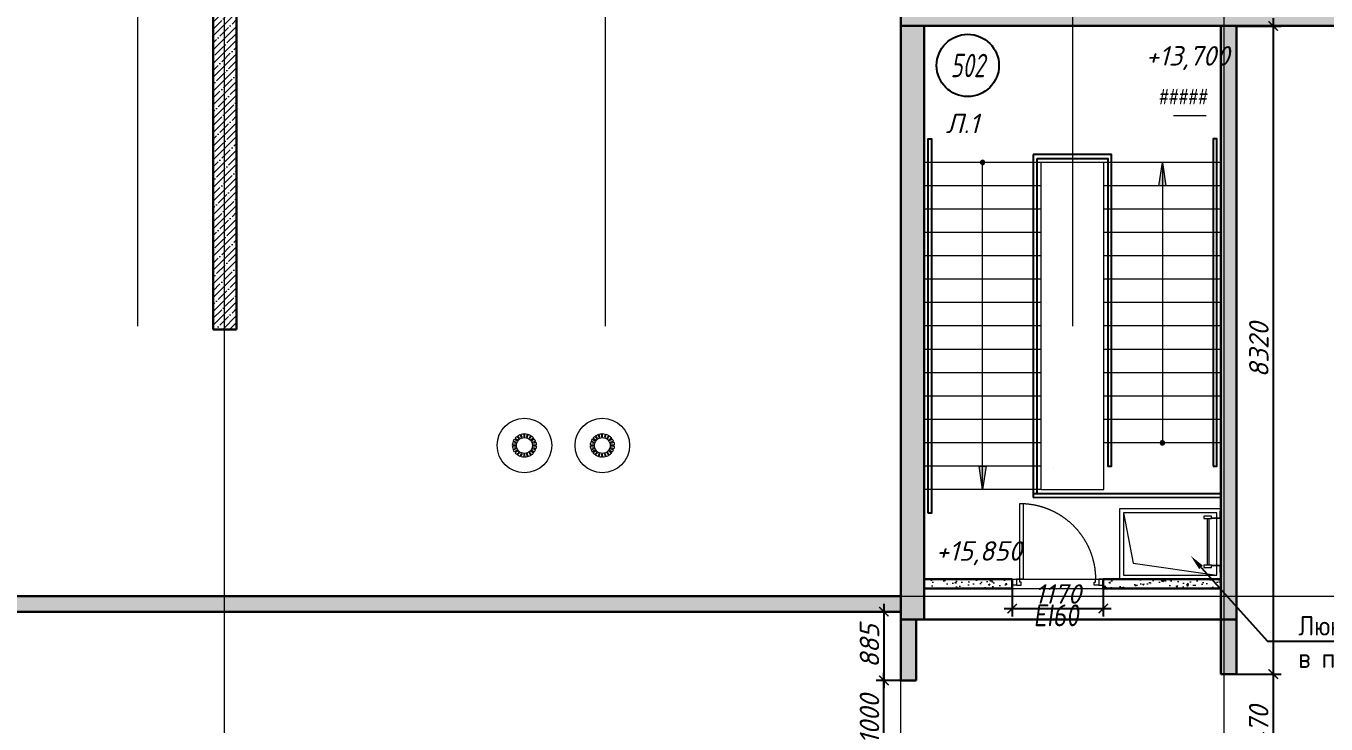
# Model space of a CAD drawing. Extents: x -96705 to 1864084, y -482104 to 235.
# Drawn here: x 1101451 to 1118138, y -137428 to -128467 of the extents above; entities that cross this region are included whole.
import ezdxf
from ezdxf import colors
from ezdxf.entities.mleader import LeaderData, LeaderLine
from ezdxf.enums import TextEntityAlignment as Align
from ezdxf.math import Vec2, Vec3

# ---------------------------------------------------------------- set-up
doc = ezdxf.new("R2010")
doc.units = 0
doc.header["$LTSCALE"] = 100
doc.header["$PDMODE"] = 1
doc.header["$PDSIZE"] = 200
for name, pattern in [('ACAD_ISO03W100', [30, 12, -18]), ('ADSK_Штриховая_ш2 п1', [3, 2, -1]), ('CENTER', [2, 1.25, -0.25, 0.25, -0.25]), ('DASHED', [19.05, 12.7, -6.35]), ('HIDDEN2', [4.7625, 3.175, -1.5875])]:
    doc.linetypes.add(name, pattern=pattern)
doc.layers.get('Defpoints').update_dxf_attribs({"color": 42})
for name, color, linetype, lineweight in [('АР_Двери', 5, 'Continuous', 18), ('АР_Двери фасада', 1, 'Continuous', 15), ('АР_Лестницы', 250, 'Continuous', 15), ('АР_Лестницы ограждение', 94, 'Continuous', 25), ('АР_Маркер экспликации', 239, 'Continuous', 13), ('АР_Номер помещения', 1, 'Continuous', 25), ('АР_Оси', 193, 'Continuous', 9), ('АР_Отметки', 250, 'Continuous', 15), ('АР_Перегородки газоблок', 165, 'Continuous', 30), ('АР_Перегородки газоблок_Штрих', 165, 'Continuous', 5), ('АР_Помещения_площадь', 19, 'Continuous', 9), ('АР_стены', 250, 'Continuous', 30), ('АР_Сущ Несущая стена', 202, 'Continuous', 30), ('АР_тонкая линия', 250, 'Continuous', 0), ('АР_Утеплитель', 250, 'Continuous', 9), ('АР_Штриховка монолит', 250, 'Continuous', 9), ('ОБОРУДОВАНИЕ', 253, 'Continuous', 5), ('Специальное оборудование', 7, 'Continuous', 9)]:
    doc.layers.add(name, color=color, linetype=linetype, lineweight=lineweight)
doc.layers.add('АР_ПБ_Двери', color=7, linetype='Continuous', lineweight=15, true_color=0xdb0000)
doc.layers.add('П_Текст', color=7, linetype='Continuous')
doc.styles.add('ISOCPEUR', font='isocpeui.ttf', dxfattribs={"height": 250})
doc.styles.add('ISOCPEUR_2', font='isocpeur.ttf', dxfattribs={"width": 0.9, "height": 300})
doc.styles.get("Standard").update_dxf_attribs({"font": 'arial.ttf'})
doc.styles.add('Архитект', font='isocpeur.ttf', dxfattribs={"width": 0.8, "oblique": 8})
doc.dimstyles.new('R_100', dxfattribs={"dimtxt": 270, "dimasz": 120, "dimexe": 100, "dimexo": 0, "dimgap": 60, "dimtad": 1, "dimdec": 0, "dimrnd": 5, "dimzin": 0, "dimdsep": 46, "dimtxsty": 'ISOCPEUR', "dimblk": 'ARCHTICK', "dimcen": 0, "dimdle": 100, "dimclrd": 256, "dimclre": 256, "dimclrt": 256, "dimadec": 0, "dimazin": 0, "dimtfac": 2, "dimtdec": 0, "dimtofl": 0, "dimtmove": 1, "dimatfit": 3, "dimfxl": 1, "dimtvp": 3, "dimtolj": 1, "dimtzin": 0, "dimarcsym": 0})
pattern_1 = [(45, (731759.35, -210952.4), (-88.388348, 88.388348), []), (45, (731847.74, -210952.4), (-88.388348, 88.388348), [156.25, -31.25, 0, -31.25])]
pattern_2 = [(50, (731759.35, -210682.47), (215.178055, -18.82564), [22.5, -247.5]), (355, (731759.35, -210682.47), (-41.6254, 225.65764), [18, -198]), (100.451444, (731777.28, -210684.03), (173.55265, 206.832), [19.12206, -210.34263]), (46.1842, (731759.35, -210622.47), (320.1724, -49.65578), [33.75, -371.25]), (96.63564, (731786.03, -210626.6), (280.39858, 292.23558), [28.6831, -315.51413]), (351.18416, (731759.35, -210622.47), (280.39858, 292.23558), [27, -297]), (21, (731789.35, -210637.47), (179.072116, -120.78567), [22.5, -247.5]), (326, (731789.35, -210637.47), (72.9946, 217.54501), [18, -198]), (71.451445, (731804.27, -210647.53), (252.06671, 96.75935), [19.12206, -210.34263]), (37.5, (731759.35, -210682.466), (3.647957, 99.868156), [0, -195.6, 0, -201, 0, -198.75]), (7.5, (731759.35, -210682.47), (78.92086, 118.323514), [0, -114.6, 0, -191.1, 0, -75.75]), (327.5, (731692.45, -210682.466), (160.146731, -6.766462), [0, -75, 0, -234, 0, -310.5]), (317.5, (731662.45, -210682.47), (174.95585, 30.031495), [0, -97.5, 0, -155.4, 0, -220.5])]

# ---------------------------------------------------------------- blocks, each defined once
blk = doc.blocks.new('_ArchTick')
at = {"color": 8, "linetype": 'ByBlock', "const_width": 0.15}
blk.add_lwpolyline([(-0.5, -0.5), (0.5, 0.5)], dxfattribs=at)
blk = doc.blocks.new('*D1039')
at = {"layer": 'Defpoints', "color": 8, "lineweight": -2, "ltscale": 100, "transparency": 16777216}
for p, q in [((1112679, -135987), (1112363, -135987)), ((1112463, -135887), (1112463, -136969)), ((1112679, -136869), (1112363, -136869))]:
    blk.add_line(p, q, dxfattribs=at)
at = {"layer": 'Defpoints', "color": 0, "ltscale": 100, "transparency": 16777216}
for p in [(1112679, -135987), (1112463, -136869), (1112679, -136869)]:
    blk.add_point(p, dxfattribs=at)
at = {"layer": 'Defpoints', "color": 8, "lineweight": -2, "ltscale": 100, "transparency": 16777216, "xscale": 120, "yscale": 120, "zscale": 120}
for p, rotation in [((1112463, -135987), 90), ((1112463, -136869), 270)]:
    blk.add_blockref('_ArchTick', p, dxfattribs=dict(at, rotation=rotation))
at = {"layer": 'Defpoints', "color": 8, "lineweight": 30, "ltscale": 100, "transparency": 16777216, "insert": (1112278, -136428), "char_height": 250, "attachment_point": 5, "rotation": 90, "style": 'ISOCPEUR'}
blk.add_mtext('\\A1;885', dxfattribs=at)
blk = doc.blocks.new('*D1040')
at = {"layer": 'Defpoints', "color": 8, "lineweight": -2, "ltscale": 100, "transparency": 16777216}
for p, q in [((1112463, -137969), (1112463, -136769)), ((1112679, -136869), (1112363, -136869)), ((1112679, -137869), (1112363, -137869))]:
    blk.add_line(p, q, dxfattribs=at)
at = {"layer": 'Defpoints', "color": 0, "ltscale": 100, "transparency": 16777216}
for p in [(1112463, -136869), (1112679, -136869), (1112679, -137869)]:
    blk.add_point(p, dxfattribs=at)
at = {"layer": 'Defpoints', "color": 8, "lineweight": -2, "ltscale": 100, "transparency": 16777216, "xscale": 120, "yscale": 120, "zscale": 120}
for p, rotation in [((1112463, -136869), 90), ((1112463, -137869), 270)]:
    blk.add_blockref('_ArchTick', p, dxfattribs=dict(at, rotation=rotation))
at = {"layer": 'Defpoints', "color": 8, "lineweight": 30, "ltscale": 100, "transparency": 16777216, "insert": (1112278, -137369), "char_height": 250, "attachment_point": 5, "rotation": 90, "style": 'ISOCPEUR'}
blk.add_mtext('\\A1;1000', dxfattribs=at)
blk = doc.blocks.new('*D1047')
at = {"layer": 'Defpoints', "color": 8, "lineweight": -2, "ltscale": 100, "transparency": 16777216}
for p, q in [((1116989, -136787), (1117561, -136787)), ((1117461, -136687), (1117461, -138357)), ((1116989, -138257), (1117561, -138257))]:
    blk.add_line(p, q, dxfattribs=at)
at = {"layer": 'Defpoints', "color": 0, "ltscale": 100, "transparency": 16777216}
for p in [(1116989, -136787), (1116989, -138257), (1117461, -138257)]:
    blk.add_point(p, dxfattribs=at)
at = {"layer": 'Defpoints', "color": 8, "lineweight": -2, "ltscale": 100, "transparency": 16777216, "xscale": 120, "yscale": 120, "zscale": 120}
for p, rotation in [((1117461, -136787), 90), ((1117461, -138257), 270)]:
    blk.add_blockref('_ArchTick', p, dxfattribs=dict(at, rotation=rotation))
at = {"layer": 'Defpoints', "color": 8, "lineweight": 30, "ltscale": 100, "transparency": 16777216, "insert": (1117275, -137522), "char_height": 250, "attachment_point": 5, "rotation": 90, "style": 'ISOCPEUR'}
blk.add_mtext('\\A1;1470', dxfattribs=at)
blk = doc.blocks.new('*D1048')
at = {"layer": 'Defpoints', "color": 8, "lineweight": -2, "ltscale": 100, "transparency": 16777216}
for p, q in [((1116989, -128467), (1117561, -128467)), ((1117461, -128367), (1117461, -136887)), ((1116989, -136787), (1117561, -136787))]:
    blk.add_line(p, q, dxfattribs=at)
at = {"layer": 'Defpoints', "color": 0, "ltscale": 100, "transparency": 16777216}
for p in [(1116989, -128467), (1116989, -136787), (1117461, -136787)]:
    blk.add_point(p, dxfattribs=at)
at = {"layer": 'Defpoints', "color": 8, "lineweight": -2, "ltscale": 100, "transparency": 16777216, "xscale": 120, "yscale": 120, "zscale": 120}
for p, rotation in [((1117461, -128467), 90), ((1117461, -136787), 270)]:
    blk.add_blockref('_ArchTick', p, dxfattribs=dict(at, rotation=rotation))
at = {"layer": 'Defpoints', "color": 8, "lineweight": 30, "ltscale": 100, "transparency": 16777216, "insert": (1117276, -132627), "char_height": 250, "attachment_point": 5, "rotation": 90, "style": 'ISOCPEUR'}
blk.add_mtext('\\A1;8320', dxfattribs=at)
blk = doc.blocks.new('_DotSmall')
at = {"color": 0, "linetype": 'ByBlock', "const_width": 0.5}
blk.add_lwpolyline([(-0.0625, 0, 1), (0.0625, 0, 1)], format="xyb", close=True, dxfattribs=at)
blk = doc.blocks.new('*D1033')
at = {"layer": 'Defpoints', "color": 8, "lineweight": -2, "ltscale": 100, "transparency": 16777216}
for p, q in [((1114109, -135687), (1114109, -136046)), ((1115279, -135687), (1115279, -136046)), ((1114009, -135946), (1115379, -135946))]:
    blk.add_line(p, q, dxfattribs=at)
at = {"layer": 'Defpoints', "color": 0, "ltscale": 100, "transparency": 16777216}
for p in [(1114109, -135687), (1115279, -135687), (1115279, -135946)]:
    blk.add_point(p, dxfattribs=at)
at = {"layer": 'Defpoints', "color": 8, "lineweight": -2, "ltscale": 100, "transparency": 16777216, "xscale": 120, "yscale": 120, "zscale": 120, "rotation": 180}
blk.add_blockref('_ArchTick', (1114109, -135946), dxfattribs=at)
at = {"layer": 'Defpoints', "color": 8, "lineweight": -2, "ltscale": 100, "transparency": 16777216, "xscale": 120, "yscale": 120, "zscale": 120}
blk.add_blockref('_ArchTick', (1115279, -135946), dxfattribs=at)
at = {"layer": 'Defpoints', "color": 8, "lineweight": 30, "ltscale": 100, "transparency": 16777216, "insert": (1114694, -135759), "char_height": 250, "attachment_point": 5, "style": 'ISOCPEUR'}
blk.add_mtext('\\A1;1170', dxfattribs=at)
blk = doc.blocks.new('M_Сток крыши - Сетчатый фильтр 380 мм - Слив 200 мм 2-3193379-Кровля')
at = {"layer": 'ОБОРУДОВАНИЕ', "color": 8, "lineweight": 20, "flags": 128}
for points in [[(-152, 9), (-132, 9), (-112, 9)], [(-108, 31), (-127, 37), (-146, 44)], [(-142, 56), (-123, 49), (-104, 43)], [(-93, 63), (-109, 74), (-126, 86)], [(-118, 96), (-102, 85), (-86, 73)], [(-70, 88), (-82, 104), (-93, 120)], [(-83, 128), (-71, 112), (-59, 95)], [(-40, 105), (-46, 124), (-52, 143)], [(-40, 147), (-34, 128), (-28, 109)], [(-6, 112), (-6, 132), (-6, 152)], [(6, 152), (6, 132), (6, 112)], [(28, 109), (34, 128), (40, 147)], [(52, 143), (46, 124), (40, 105)], [(59, 95), (71, 112), (83, 128)], [(93, 120), (82, 104), (70, 88)], [(86, 73), (102, 85), (118, 96)], [(126, 86), (109, 74), (93, 63)], [(104, 43), (123, 49), (142, 56)], [(146, 44), (127, 37), (108, 31)], [(112, 9), (132, 9), (152, 9)], [(-112, -4), (-132, -4), (-152, -4)], [(-147, -38), (-128, -32), (-109, -26)], [(-106, -38), (-125, -44), (-144, -51)], [(-128, -82), (-112, -71), (-96, -59)], [(-88, -69), (-105, -81), (-121, -93)], [(-96, -118), (-84, -102), (-72, -86)], [(-62, -94), (-74, -110), (-86, -126)], [(-54, -143), (-48, -124), (-42, -104)], [(-29, -108), (-36, -128), (-42, -147)], [(-6, -152), (-6, -132), (-6, -112)], [(6, -112), (6, -132), (6, -152)], [(42, -147), (36, -128), (29, -108)], [(42, -104), (48, -124), (54, -143)], [(86, -126), (74, -110), (62, -94)], [(72, -86), (84, -102), (96, -118)], [(121, -93), (105, -81), (88, -69)], [(96, -59), (112, -71), (128, -82)], [(144, -51), (125, -44), (106, -38)], [(109, -26), (128, -32), (147, -38)], [(152, -4), (132, -4), (112, -4)]]:
    blk.add_lwpolyline(points, dxfattribs=at)
at = {"layer": 'ОБОРУДОВАНИЕ', "color": 8, "lineweight": 20}
for radius, start, end in [(350, 360, 180), (152, 163.3962, 176.5684), (152, 145.5443, 158.6195), (152, 127.775, 140.7677), (112, 175.3454, 180), (112, 157.4148, 163.893), (102, 360, 180), (112, 139.6161, 146.0938), (152, 110.0657, 122.9987), (112, 121.9295, 128.4067), (152, 92.388, 105.2896), (112, 104.3243, 110.801), (112, 86.7618, 93.2382), (152, 74.7104, 87.612), (112, 69.199, 75.6757), (152, 57.0013, 69.9343), (112, 51.5933, 58.0705), (112, 33.9062, 40.3839), (152, 39.2323, 52.225), (112, 16.107, 22.5852), (112, 360, 4.6546), (152, 21.3805, 34.4557), (152, 3.4316, 16.6038), (350, 180, 360), (152, 181.3452, 194.6195), (152, 199.3962, 212.7677), (152, 217.5443, 230.9987), (112, 180, 181.8238), (112, 193.4148, 199.893), (102, 180, 360), (112, 211.6161, 218.0938), (152, 235.775, 249.2896), (112, 229.9295, 236.4067), (112, 248.3243, 254.801), (152, 254.0657, 267.612), (112, 266.7618, 273.2382), (152, 272.388, 285.9343), (112, 285.199, 291.6757), (152, 290.7104, 304.225), (112, 303.5933, 310.0705), (112, 321.9062, 328.3839), (152, 309.0013, 322.4557), (112, 340.107, 346.5852), (112, 358.1762, 360), (152, 327.2323, 340.6038), (152, 345.3805, 358.6548)]:
    blk.add_arc((0, 0), radius, start, end, dxfattribs=at)
blk = doc.blocks.new('*U507')
at = {"color": 8}
for points in [[(0, 0), (0, -80), (55, -80), (55, 0), (0, 0)], [(55, -80), (55, 0), (115, 0), (115, -40), (100, -40), (100, -80), (55, -80)], [(1115, -80), (1115, 0), (1055, 0), (1055, -40), (1070, -40), (1070, -80), (1115, -80)], [(1170, 0), (1170, -80), (1115, -80), (1115, 0), (1170, 0)]]:
    blk.add_lwpolyline(points, dxfattribs=at)
blk.add_lwpolyline([(100, -80), (100, -1050), (140, -1050), (140, -80)], close=True, dxfattribs=at)
at = {"color": 8, "linetype": 'ACAD_ISO03W100', "ltscale": 3}
blk.add_arc((100, -80), 970, 270, 0, dxfattribs=at)
blk = doc.blocks.new('*U526')
at = {"layer": 'АР_Номер помещения', "color": 8}
blk.add_circle((-17144, 1776), 400, dxfattribs=at)
at = {"layer": 'АР_Помещения_площадь', "color": 8}
blk.add_line((-14083, 1130), (-14505, 1130), dxfattribs=at)
at = {"color": 8, "style": 'ISOCPEUR', "width": 0.7, "flags": 1}
blk.add_attdef('КАТЕГОРИЯ', (-499, -2092), '', height=250, dxfattribs=at)
at = {"layer": 'АР_Номер помещения', "color": 8, "style": 'ISOCPEUR', "width": 0.7}
blk.add_attdef('НОМЕР_ПОМЕЩЕНИЯ', text='', height=300, dxfattribs=at).set_placement((-17144, 1776), align=Align.MIDDLE_CENTER)
at = {"layer": 'АР_Помещения_площадь', "color": 8, "style": 'ISOCPEUR', "width": 0.7}
blk.add_attdef('ПЛОЩАДЬ_ПОМЕЩЕНИЯ', text='', height=200, dxfattribs=at).set_placement((-14078, 1376), align=Align.MIDDLE_RIGHT)
at = {"layer": 'АР_Помещения_площадь', "color": 8, "lineweight": 30, "width": 0.7, "flags": 104}
blk.add_attdef('ИМЯ_ПОМЕЩЕНИЯ', text='', height=100, dxfattribs=at).set_placement((158, 1217), align=Align.MIDDLE_CENTER)
blk = doc.blocks.new('*U568')
h = blk.add_hatch(color=8)
h.dxf.hatch_style = 1
edge = h.paths.add_edge_path()
edge.add_arc((0, 0), 27.6, 359.64, 719.64)
h = blk.add_hatch(color=8)
h.dxf.hatch_style = 1
h.paths.add_polyline_path([(3300, -44), (3300, 44), (3600, 0)])
at = {"color": 8}
blk.add_line((3600, 0), (0, 0), dxfattribs=at)
blk.add_lwpolyline([(3300, 44), (3300, -44), (3600, 0), (3300, 44)], dxfattribs=at)
blk.add_circle((0, 0), 27.6, dxfattribs=at)
blk = doc.blocks.new('*U569')
h = blk.add_hatch(color=8)
h.dxf.hatch_style = 1
edge = h.paths.add_edge_path()
edge.add_arc((0, 0), 27.6, 359.64, 719.64)
h = blk.add_hatch(color=8)
h.dxf.hatch_style = 1
h.paths.add_polyline_path([(3900, -44), (3900, 44), (4200, 0)])
at = {"color": 8}
blk.add_line((4200, 0), (0, 0), dxfattribs=at)
blk.add_lwpolyline([(3900, 44), (3900, -44), (4200, 0), (3900, 44)], dxfattribs=at)
blk.add_circle((0, 0), 27.6, dxfattribs=at)
blk = doc.blocks.new('A$C9b338701')
at = {"layer": 'Специальное оборудование', "color": 8}
for p, q in [((-95.2875, 208.6161), (-95.2875, 217.5096)), ((-95.2875, 217.5096), (0, 217.5096)), ((-8.8935, 208.6161), (-95.2875, 208.6161)), ((-8.8935, 96.8121), (-8.8935, 208.6161)), ((0, 217.5096), (0, 96.8121)), ((598.775, 217.5096), (694.0625, 217.5096)), ((598.775, 96.8121), (598.775, 217.5096)), ((694.0625, 208.6161), (607.6685, 208.6161)), ((607.6685, 208.6161), (607.6685, 96.8121)), ((694.0625, 217.5096), (694.0625, 208.6161)), ((0, 96.8121), (-31.7625, 96.8121)), ((-31.7625, 96.8121), (-31.7625, 0)), ((-31.7625, 0), (0, 0)), ((0, 0), (0, 96.8121)), ((598.775, 64.5414), (0, 64.5414)), ((0, 39.1314), (598.775, 39.1314)), ((630.5375, 96.8121), (598.775, 96.8121)), ((598.775, 96.8121), (598.775, 0)), ((598.775, 0), (630.5375, 0)), ((630.5375, 0), (630.5375, 96.8121))]:
    blk.add_line(p, q, dxfattribs=at)

msp = doc.modelspace()

# ---------------------------------------------------------------- hatches: boundary and pattern name
at = {"layer": 'АР_Перегородки газоблок_Штрих', "ltscale": 100}
h = msp.add_hatch(dxfattribs=at)
h.set_pattern_fill('AR-CONC', color=8, scale=30)
h.set_pattern_definition(pattern_2)
h.paths.add_polyline_path([(1114109, -135566.7), (1114070.1, -135566.7), (1112979, -135566.7), (1112979, -135686.7), (1114109, -135686.7)])
h = msp.add_hatch(dxfattribs=at)
h.set_pattern_fill('AR-CONC', color=8, scale=30)
h.set_pattern_definition(pattern_2)
h.paths.add_polyline_path([(1116789, -135566.7), (1115279, -135566.7), (1115279, -135686.7), (1116789, -135686.7)])
at = {"layer": 'АР_Утеплитель', "ltscale": 100}
h = msp.add_hatch(dxfattribs=at)
h.set_pattern_fill('ANSI37', color=8, scale=700)
h.set_pattern_definition([(45, (116217.33, -106593.18), (-61.871843, 61.871843), []), (135, (116217.33, -106593.18), (-61.871843, -61.871843), [])])
edge = h.paths.add_edge_path()
edge.add_line((1100304.2, -144706.7), (1100454.7, -144706.7))
edge.add_arc((1095664.7, -144409.7), 4799.2, 356.45146, 359.43836)
edge.add_line((1100463.7, -144456.7), (1108699, -144456.7))
edge.add_line((1108699, -144456.7), (1108699, -149646.7))
edge.add_line((1108699, -149646.7), (1116579, -149646.7))
edge.add_line((1116579, -149646.7), (1116579, -155996.7))
edge.add_line((1116579, -155996.7), (1129978.9, -155996.7))
edge.add_line((1129978.9, -155996.7), (1129979, -145986.7))
edge.add_line((1129979, -145986.7), (1123629, -145986.7))
edge.add_line((1123629, -145986.7), (1123629, -128116.7))
edge.add_line((1123629, -128116.7), (1113129, -128116.7))
edge.add_line((1113129, -128116.7), (1113129, -124151.7))
edge.add_line((1113129, -124151.7), (1078029, -124151.7))
edge.add_line((1078029, -124151.7), (1078029, -128116.7))
edge.add_line((1078029, -128116.7), (1073203.8, -128116.7))
edge.add_line((1073203.8, -128116.7), (1073203.8, -128266.7))
edge.add_line((1073203.8, -128266.7), (1078179, -128266.7))
edge.add_line((1078179, -128266.7), (1078179, -124301.7))
edge.add_line((1078179, -124301.7), (1112979, -124301.7))
edge.add_line((1112979, -124301.7), (1112979, -128266.7))
edge.add_line((1112979, -128266.7), (1123479, -128266.7))
edge.add_line((1123479, -128266.7), (1123479, -146136.7))
edge.add_line((1123479, -146136.7), (1129829, -146136.7))
edge.add_line((1129829, -146136.7), (1129828.9, -155846.7))
edge.add_line((1129828.9, -155846.7), (1116729, -155846.7))
edge.add_line((1116729, -155846.7), (1116729, -149496.7))
edge.add_line((1116729, -149496.7), (1108849, -149496.7))
edge.add_line((1108849, -149496.7), (1108849, -144306.7))
edge.add_line((1108849, -144306.7), (1100313.7, -144306.7))
edge.add_arc((1095501.5, -144393.2), 4812.9, -3.73457, 1.02993, ccw=False)
at = {"layer": 'АР_Штриховка монолит', "ltscale": 100}
h = msp.add_hatch(dxfattribs=at)
h.set_pattern_fill('ANSI35', color=8, scale=500)
h.set_pattern_definition(pattern_1)
h.paths.add_polyline_path([(1079309, -135986.7), (1079309, -135786.7), (1078479, -135786.7), (1078479, -124601.7), (1112679, -124601.7), (1112679, -124301.7), (1078179, -124301.7), (1078179, -128266.7), (1078179, -128466.7), (1078179, -135786.7), (1078279, -135786.7), (1078279, -136876.7), (1078479, -136876.7), (1078479, -135986.7)])
h.paths.add_polyline_path([(1081309, -135786.7), (1081309, -135986.7), (1082234, -135986.7), (1082234, -137086.7), (1082434, -137086.7), (1082434, -135986.7), (1101724, -135986.7), (1101724, -135786.7)])
h = msp.add_hatch(dxfattribs=at)
h.set_pattern_fill('ANSI35', color=8, scale=500)
h.set_pattern_definition(pattern_1)
h.paths.add_polyline_path([(1112979, -124301.7), (1112679, -124301.7), (1112679, -124601.7), (1112679, -135786.7), (1101724, -135786.7), (1101724, -135986.7), (1108849, -135986.7), (1109049, -135986.7), (1112679, -135986.7), (1112679, -136869.2), (1112879, -136869.2), (1112879, -136086.7), (1112979, -136086.7), (1112979, -128466.7), (1112979, -128466.4), (1112979, -128266.4), (1112979, -128266.7)])
h = msp.add_hatch(dxfattribs=at)
h.set_pattern_fill('ANSI35', color=8, scale=500)
h.set_pattern_definition(pattern_1)
h.paths.add_polyline_path([(1104154, -124601.7), (1103854, -124601.7), (1103854, -132362.1), (1104154, -132362.1)])
h = msp.add_hatch(dxfattribs=at)
h.set_pattern_fill('ANSI35', color=8, scale=500)
h.set_pattern_definition(pattern_1)
h.paths.add_polyline_path([(1123479, -128266.7), (1112978.9, -128266.7), (1112979, -128466.7), (1116789, -128466.7), (1116789, -136787.2), (1116989, -136787.2), (1116989, -128466.7), (1123279, -128466.7), (1123479, -128466.7)])

# ---------------------------------------------------------------- linework, layer by layer
at = {"layer": 'Defpoints', "color": 8, "lineweight": 30, "ltscale": 100}
msp.add_lwpolyline([(1078479, -124601.7), (1112679, -124601.7), (1112679, -136086.7), (1116989, -136086.7), (1116989, -128466.7), (1123279, -128466.7), (1123479, -146336.7), (1129629, -146336.7), (1129629, -155646.7), (1116929, -155646.7), (1116929, -149296.7), (1109049, -149296.7), (1109049, -144206.7), (1082234, -144206.7)], dxfattribs=at)
at = {"layer": 'АР_Двери', "color": 8, "ltscale": 75}
for points in [[(1115489, -135566.7), (1116789, -135566.7), (1116789, -134666.7), (1115489, -134666.7)], [(1115539, -135516.7), (1116739, -135516.7), (1116739, -134716.7), (1115539, -134716.7)], [(1115539, -135516.7), (1116739, -135516.7), (1116739, -134716.7), (1115539, -134716.7)]]:
    msp.add_lwpolyline(points, close=True, dxfattribs=at)
at = {"layer": 'АР_Двери фасада', "color": 8, "linetype": 'HIDDEN2', "lineweight": 15, "ltscale": 50}
msp.add_lwpolyline([(1115539, -134716.7), (1115662, -135363.2), (1116739, -135516.7)], dxfattribs=at)
at = {"layer": 'АР_Лестницы', "color": 8, "ltscale": 100}
for p, q in [((1115286.7, -130218.2), (1112979, -130218.2)), ((1116789, -130218.2), (1115286.6, -130218.2)), ((1114481.3, -130518.2), (1112979, -130518.2)), ((1116789, -130518.2), (1115286.6, -130518.2)), ((1114481.3, -130818.2), (1112979, -130818.2)), ((1116789, -130818.2), (1115286.6, -130818.2)), ((1114481.3, -131118.2), (1112979, -131118.2)), ((1116789, -131118.2), (1115286.6, -131118.2)), ((1114481.3, -131418.2), (1112979, -131418.2)), ((1116789, -131418.2), (1115286.6, -131418.2)), ((1114481.3, -131718.2), (1112979, -131718.2)), ((1116789, -131718.2), (1115286.6, -131718.2)), ((1114481.3, -132018.2), (1112979, -132018.2)), ((1116789, -132018.2), (1115286.6, -132018.2)), ((1114481.3, -132318.2), (1112979, -132318.2)), ((1116789, -132318.2), (1115286.6, -132318.2)), ((1114481.3, -132618.2), (1112979, -132618.2)), ((1116789, -132618.2), (1115286.6, -132618.2)), ((1114481.3, -132918.2), (1112979, -132918.2)), ((1116789, -132918.2), (1115286.6, -132918.2)), ((1114481.3, -133218.2), (1112979, -133218.2)), ((1116789, -133218.2), (1115286.6, -133218.2)), ((1114481.3, -133518.2), (1112979, -133518.2)), ((1116789, -133518.2), (1115286.6, -133518.2)), ((1114481.3, -133818.2), (1112978.9, -133818.2)), ((1116789, -133818.2), (1115286.6, -133818.2)), ((1114481.3, -134118.2), (1112978.9, -134118.2)), ((1114481.3, -134418.2), (1112978.9, -134418.2)), ((1114481.5, -134418.2), (1115286.7, -134418.1))]:
    msp.add_line(p, q, dxfattribs=at)
for points in [[(1114481.5, -134418.2), (1114481.5, -130218.2)], [(1115286.6, -134418.1), (1115286.7, -130218.2)]]:
    msp.add_lwpolyline(points, dxfattribs=at)
at = {"layer": 'АР_Лестницы ограждение', "color": 8, "ltscale": 100}
for p, q in [((1114381.3, -134466.7), (1114381.3, -134518.2)), ((1114431.4, -134467.1), (1116789, -134467.1)), ((1114381.3, -134518.2), (1116789, -134517.1))]:
    msp.add_line(p, q, dxfattribs=at)
for points in [[(1113029.2, -134718.2), (1113079.2, -134718.2), (1113079.2, -129918), (1113029.2, -129918)], [(1116688.9, -134118.2), (1116738.9, -134118.2), (1116738.9, -129915.8), (1116688.9, -129915.8)]]:
    msp.add_lwpolyline(points, close=True, dxfattribs=at)
for points in [[(1114431.3, -130168.2), (1115336.6, -130168.2), (1115336.6, -131875.8), (1115336.6, -134118.2), (1115386.6, -134118.2), (1115386.6, -131875.8), (1115386.6, -130118.2), (1114381.3, -130118.2)], [(1114381.3, -130118.2), (1114381.3, -134466.7), (1114431.3, -134466.7), (1114431.3, -130168.2)], [(1114637.1, -134139.5), (1114637.1, -134139.5)]]:
    msp.add_lwpolyline(points, dxfattribs=at)
at = {"layer": 'АР_Оси', "color": 8, "linetype": 'CENTER', "ltscale": 1000}
for p, q in [((1102883.9, -76589.2), (1102883.9, -132321.6)), ((1108883.9, -76589.2), (1108883.9, -132321.6)), ((1114883.9, -76589.2), (1114883.9, -132321.6)), ((1103999, -157558), (1103999, -123250.5)), ((1112679, -157558), (1112679, -123250.5)), ((1116829, -157558), (1116829, -123250.5)), ((1048750.2, -135786.7), (1132347.4, -135786.7)), ((1048750.2, -135786.7), (1132347.4, -135786.7))]:
    msp.add_line(p, q, dxfattribs=at)
at = {"layer": 'АР_Перегородки газоблок', "color": 8, "ltscale": 100}
for points in [[(1112979, -135566.7), (1114109, -135566.7)], [(1114109, -135566.7), (1114109, -135686.7)], [(1115279, -135566.7), (1116789, -135566.7)], [(1115279, -135686.7), (1115279, -135566.7)], [(1114109, -135686.7), (1112979, -135686.7)], [(1116789, -135686.7), (1115279, -135686.7)]]:
    msp.add_lwpolyline(points, dxfattribs=at)
at = {"layer": 'АР_стены', "color": 8, "linetype": 'DASHED', "lineweight": 15, "ltscale": 200}
msp.add_lwpolyline([(1115539, -135516.7), (1116739, -135516.7), (1116739, -134716.7), (1115539, -134716.7)], close=True, dxfattribs=at)
at = {"layer": 'АР_Сущ Несущая стена', "color": 8, "ltscale": 100}
for p, q in [((1103854, -124601.7), (1103854, -132362.1)), ((1104154, -124601.7), (1104154, -132362.1)), ((1112679, -124601.7), (1112679, -135786.7)), ((1112979, -128466.7), (1112979, -136086.7)), ((1116789, -128466.7), (1112979, -128466.7)), ((1116789, -128466.7), (1116789, -136787.2)), ((1123279, -128466.7), (1116989, -128466.7)), ((1116989, -128466.7), (1116989, -136787.1)), ((1103854, -132362.1), (1104154, -132362.1)), ((1081309, -135786.7), (1112679, -135786.7)), ((1082434, -135986.7), (1112679, -135986.7)), ((1112679, -135986.7), (1112679, -136869.2)), ((1112879, -136086.7), (1112979, -136086.7)), ((1112879, -136086.7), (1112879, -136869.2)), ((1116989, -136787.2), (1116789, -136787.2)), ((1112679, -136869.2), (1112879, -136869.2))]:
    msp.add_line(p, q, dxfattribs=at)
msp.add_lwpolyline([(1078479, -124601.7), (1112679, -124601.7), (1112679, -128466.7), (1123279, -128466.7), (1123279, -146336.7), (1129629.3, -146336.7), (1129629.3, -155646.7), (1116929, -155646.7), (1116929, -149296.7), (1109049, -149296.7), (1109049, -144106.7), (1099914.8, -144106.7)], dxfattribs=at)
at = {"layer": 'АР_тонкая линия', "color": 8, "linetype": 'ADSK_Штриховая_ш2 п1', "ltscale": 50}
for p, q in [((1114109, -135566.7), (1115276, -135566.7)), ((1114109, -135686.7), (1115276, -135686.7))]:
    msp.add_line(p, q, dxfattribs=at)

# ---------------------------------------------------------------- block references
at = {"layer": 'Defpoints', "color": 8, "lineweight": 30, "ltscale": 100, "rotation": 270}
msp.add_blockref('A$C9b338701', (1116571.8, -134790.2), dxfattribs=at)
at = {"layer": 'АР_Двери', "color": 8, "xscale": -1, "rotation": 180}
msp.add_blockref('*U507', (1114109, -135646.7), dxfattribs=at)
at = {"layer": 'АР_Лестницы', "color": 8, "ltscale": 100, "xscale": -1}
for name, p, rotation in [('*U569', (1113730.2, -130218.2), 90), ('*U568', (1116037.8, -133818.2), 270)]:
    msp.add_blockref(name, p, dxfattribs=dict(at, rotation=rotation))
at = {"layer": 'АР_Маркер экспликации', "color": 8}
ref = msp.add_blockref('*U526', (1130684.3, -130749.5), dxfattribs=at)
ref.add_attrib('НОМЕР_ПОМЕЩЕНИЯ', '502', dxfattribs={"layer": 'АР_Номер помещения', "color": 8, "height": 300, "style": 'ISOCPEUR', "width": 0.7}).set_placement((1113540, -128973.7), align=Align.MIDDLE_CENTER)
ref.add_attrib('ПЛОЩАДЬ_ПОМЕЩЕНИЯ', '#####', dxfattribs={"layer": 'АР_Помещения_площадь', "color": 8, "height": 200, "style": 'ISOCPEUR', "width": 0.7}).set_placement((1116606.3, -129373.4), align=Align.MIDDLE_RIGHT)
at = {"layer": 'ОБОРУДОВАНИЕ', "color": 8, "lineweight": 50, "xscale": -1, "rotation": 89.9999999999247}
for p in [(1107849, -133852.3), (1108849, -133852.3)]:
    msp.add_blockref('M_Сток крыши - Сетчатый фильтр 380 мм - Слив 200 мм 2-3193379-Кровля', p, dxfattribs=at)

# ---------------------------------------------------------------- texts
at = {"layer": 'АР_ПБ_Двери', "color": 8, "lineweight": 35, "insert": (1114674.7, -136033.1, -3.9), "char_height": 280, "width": 1520.109, "attachment_point": 5, "style": 'Архитект'}
msp.add_mtext('{\\W0.85;EI60}', dxfattribs=at)

# ---------------------------------------------------------------- dimensions: what is measured, and where the dimension line sits
at = {"layer": 'Defpoints', "color": 8, "lineweight": 30, "ltscale": 100}
for base, p1, p2, picture, middle in [((1117461.351, -136787.1576), (1116988.9655, -128466.7116), (1116988.9655, -136787.1576), '*D1048', (1117276.351, -132626.9346)), ((1112463.351, -136869.2293), (1112678.9655, -135986.7116), (1112678.9655, -136869.2293), '*D1039', (1112278.351, -136427.9705)), ((1112463.4, -136869.2), (1112679, -137869.2), (1112679, -136869.2), '*D1040', (1112278.4, -137369.2)), ((1117461.4, -138257), (1116989, -136787.1), (1116989, -138257), '*D1047', (1117274.7, -137522.1))]:
    dim = msp.add_linear_dim(base=base, p1=p1, p2=p2, angle=90, dimstyle='R_100', override={"dimpost": '\\X', "dimclrd": 8, "dimclre": 8, "dimclrt": 8, "dimfxl": 2.5, "dimarcsym": 1}, dxfattribs=at)
    dim.commit()
    dim.dimension.update_dxf_attribs({"geometry": picture, "text_midpoint": middle})
dim = msp.add_linear_dim(base=(1115279, -135946), p1=(1114109, -135686.7), p2=(1115279, -135686.7), dimstyle='R_100', override={"dimpost": '\\X', "dimclrd": 8, "dimclre": 8, "dimclrt": 8, "dimfxl": 2.5, "dimarcsym": 1}, dxfattribs=at)
dim.commit()
dim.dimension.update_dxf_attribs({"geometry": '*D1033', "text_midpoint": (1114694, -135759.4)})

# ---------------------------------------------------------------- leaders
at = {"layer": 'АР_Отметки', "color": 8}
ml = msp.add_multileader_mtext('Standard', dxfattribs=at)
ml.set_content('+15,850', color=8, style='ISOCPEUR')
ml.set_leader_properties(color=8, linetype='Continuous', lineweight=-1)
ml.set_arrow_properties(name='DOTSMALL')
ml.build(insert=Vec2(0, 0))
ml.multileader.update_dxf_attribs({"has_text_frame": 1, "text_left_attachment_type": 4, "text_right_attachment_type": 4, "dogleg_length": 100, "arrow_head_size": 180})
ctx = ml.context
ctx.base_point, ctx.char_height, ctx.arrow_head_size, ctx.landing_gap_size, ctx.plane_origin = Vec3(1113079.3, -135415), 250, 180, 50, Vec3(1114004.3, -137758.6)
ctx.left_attachment, ctx.right_attachment = 4, 4
notes = []
notes.append((ctx, [(0, (0, 0, 0), (0, 0), (1, 0), 1, [])]))
ctx.mtext.insert, ctx.mtext.width, ctx.mtext.line_spacing_style, ctx.mtext.flow_direction = Vec3(1113129.3, -135081.6), 852.697, 2, 5
ml = msp.add_multileader_mtext('Standard', dxfattribs=at)
ml.set_content('+13,700', color=8, style='ISOCPEUR')
ml.set_leader_properties(color=8, linetype='Continuous', lineweight=-1)
ml.set_arrow_properties(name='DOTSMALL')
ml.build(insert=Vec2(0, 0))
ml.multileader.update_dxf_attribs({"has_text_frame": 1, "text_left_attachment_type": 4, "text_right_attachment_type": 4, "dogleg_length": 100, "arrow_head_size": 180})
ctx = ml.context
ctx.base_point, ctx.char_height, ctx.arrow_head_size, ctx.landing_gap_size, ctx.plane_origin = Vec3(1115774.2, -129058.6), 250, 180, 50, Vec3(1115524.9, -129719.4)
ctx.left_attachment, ctx.right_attachment = 4, 4
notes.append((ctx, [(0, (0, 0, 0), (0, 0), (1, 0), 1, [])]))
ctx.mtext.insert, ctx.mtext.width, ctx.mtext.line_spacing_style, ctx.mtext.flow_direction = Vec3(1115824.2, -128725.2), 852.697, 2, 5
ml = msp.add_multileader_mtext('Standard', dxfattribs=at)
ml.set_content('+19,400', color=8, style='ISOCPEUR')
ml.set_leader_properties(color=8, linetype='Continuous', lineweight=-1)
ml.set_arrow_properties(name='DOTSMALL')
ml.build(insert=Vec2(0, 0))
ml.multileader.update_dxf_attribs({"has_text_frame": 1, "text_left_attachment_type": 4, "text_right_attachment_type": 4, "dogleg_length": 100, "arrow_head_size": 180})
ctx = ml.context
ctx.base_point, ctx.char_height, ctx.arrow_head_size, ctx.landing_gap_size, ctx.plane_origin = Vec3(1213032.1, -134373.2), 250, 180, 50, Vec3(1213035.1, -136560.6)
ctx.left_attachment, ctx.right_attachment = 4, 4
notes.append((ctx, [(0, (0, 0, 0), (0, 0), (1, 0), 1, [])]))
ctx.mtext.insert, ctx.mtext.width, ctx.mtext.defined_height, ctx.mtext.line_spacing_style, ctx.mtext.flow_direction = Vec3(1213082.1, -134039.9), 696.035, 776.5, 2, 5
ml = msp.add_multileader_mtext('Standard', dxfattribs=at)
ml.set_content('+19,400', color=8, style='ISOCPEUR')
ml.set_leader_properties(color=8, linetype='Continuous', lineweight=-1)
ml.set_arrow_properties(name='DOTSMALL')
ml.build(insert=Vec2(0, 0))
ml.multileader.update_dxf_attribs({"has_text_frame": 1, "text_left_attachment_type": 4, "text_right_attachment_type": 4, "dogleg_length": 100, "arrow_head_size": 180})
ctx = ml.context
ctx.base_point, ctx.char_height, ctx.arrow_head_size, ctx.landing_gap_size, ctx.plane_origin = Vec3(1253275.6, -134758.4), 250, 180, 50, Vec3(1253194.2, -136469.1)
ctx.left_attachment, ctx.right_attachment = 4, 4
notes.append((ctx, [(0, (0, 0, 0), (0, 0), (1, 0), 1, [])]))
ctx.mtext.insert, ctx.mtext.width, ctx.mtext.defined_height, ctx.mtext.line_spacing_style, ctx.mtext.flow_direction = Vec3(1253325.6, -134425.1), 696.035, 776.5, 2, 5
ml = msp.add_multileader_mtext('Standard', dxfattribs=at)
ml.set_content('Л.1', color=8, style='ISOCPEUR')
ml.set_leader_properties(color=8, linetype='Continuous', lineweight=-1)
ml.set_arrow_properties(name='DOTSMALL')
ml.build(insert=Vec2(0, 0))
ml.multileader.update_dxf_attribs({"has_text_frame": 1, "text_left_attachment_type": 4, "text_right_attachment_type": 4, "dogleg_length": 100, "arrow_head_size": 180})
ctx = ml.context
ctx.base_point, ctx.char_height, ctx.arrow_head_size, ctx.landing_gap_size, ctx.plane_origin = Vec3(1113206.5, -129925.9, 0), 250, 180, 50, Vec3(1100310.4, -142466.7, 0)
ctx.left_attachment, ctx.right_attachment = 4, 4
notes.append((ctx, [(0, (0, 0, 0), (0, 0), (1, 0), 1, [])]))
ctx.mtext.insert, ctx.mtext.width, ctx.mtext.line_spacing_style, ctx.mtext.flow_direction = Vec3(1113256.5, -129592.5, 0), 852.697, 2, 5
at = {"layer": 'П_Текст', "color": 8, "lineweight": 5}
ml = msp.add_multileader_mtext('Standard', dxfattribs=at)
ml.set_content('Люк Л1 утепленный \\Pв перекрытии тех.этажа', color=8, style='ISOCPEUR_2')
ml.set_leader_properties(color=8)
ml.build(insert=Vec2(0, 0))
ml.multileader.update_dxf_attribs({"text_left_attachment_type": 6, "text_right_attachment_type": 6, "dogleg_length": 374, "arrow_head_size": 200})
ctx = ml.context
ctx.base_point, ctx.char_height, ctx.arrow_head_size, ctx.landing_gap_size, ctx.plane_origin = Vec3(1117762.3, -136366.5, -3.9), 250, 200, 20, Vec3(1106447.3, -139568.9, -3.9)
ctx.left_attachment, ctx.right_attachment = 6, 6
notes.append((ctx, [(1, (1, 1, 0), (1117388.3, -136366.5, -3.9), (1, 0), 374, [(0, [(1116401.1, -135268.4, -3.9)], 0, [])])]))
ctx.mtext.insert, ctx.mtext.width, ctx.mtext.flow_direction = Vec3(1117782.3, -136041.5, -3.9), 5515.858, 5
for ctx, leaders in notes:
    for number, flags, end, landing, length, lines in leaders:
        leader = LeaderData()
        leader.index, (leader.has_last_leader_line, leader.has_dogleg_vector, leader.attachment_direction) = number, flags
        leader.last_leader_point, leader.dogleg_vector, leader.dogleg_length = Vec3(end), Vec3(landing), length
        for number, points, colour, breaks in lines:
            line = LeaderLine()
            line.index, line.vertices, line.color, line.breaks = number, Vec3.list(points), colors.encode_raw_color(colour), breaks
            leader.lines.append(line)
        ctx.leaders.append(leader)

doc.saveas('drawing.dxf')
